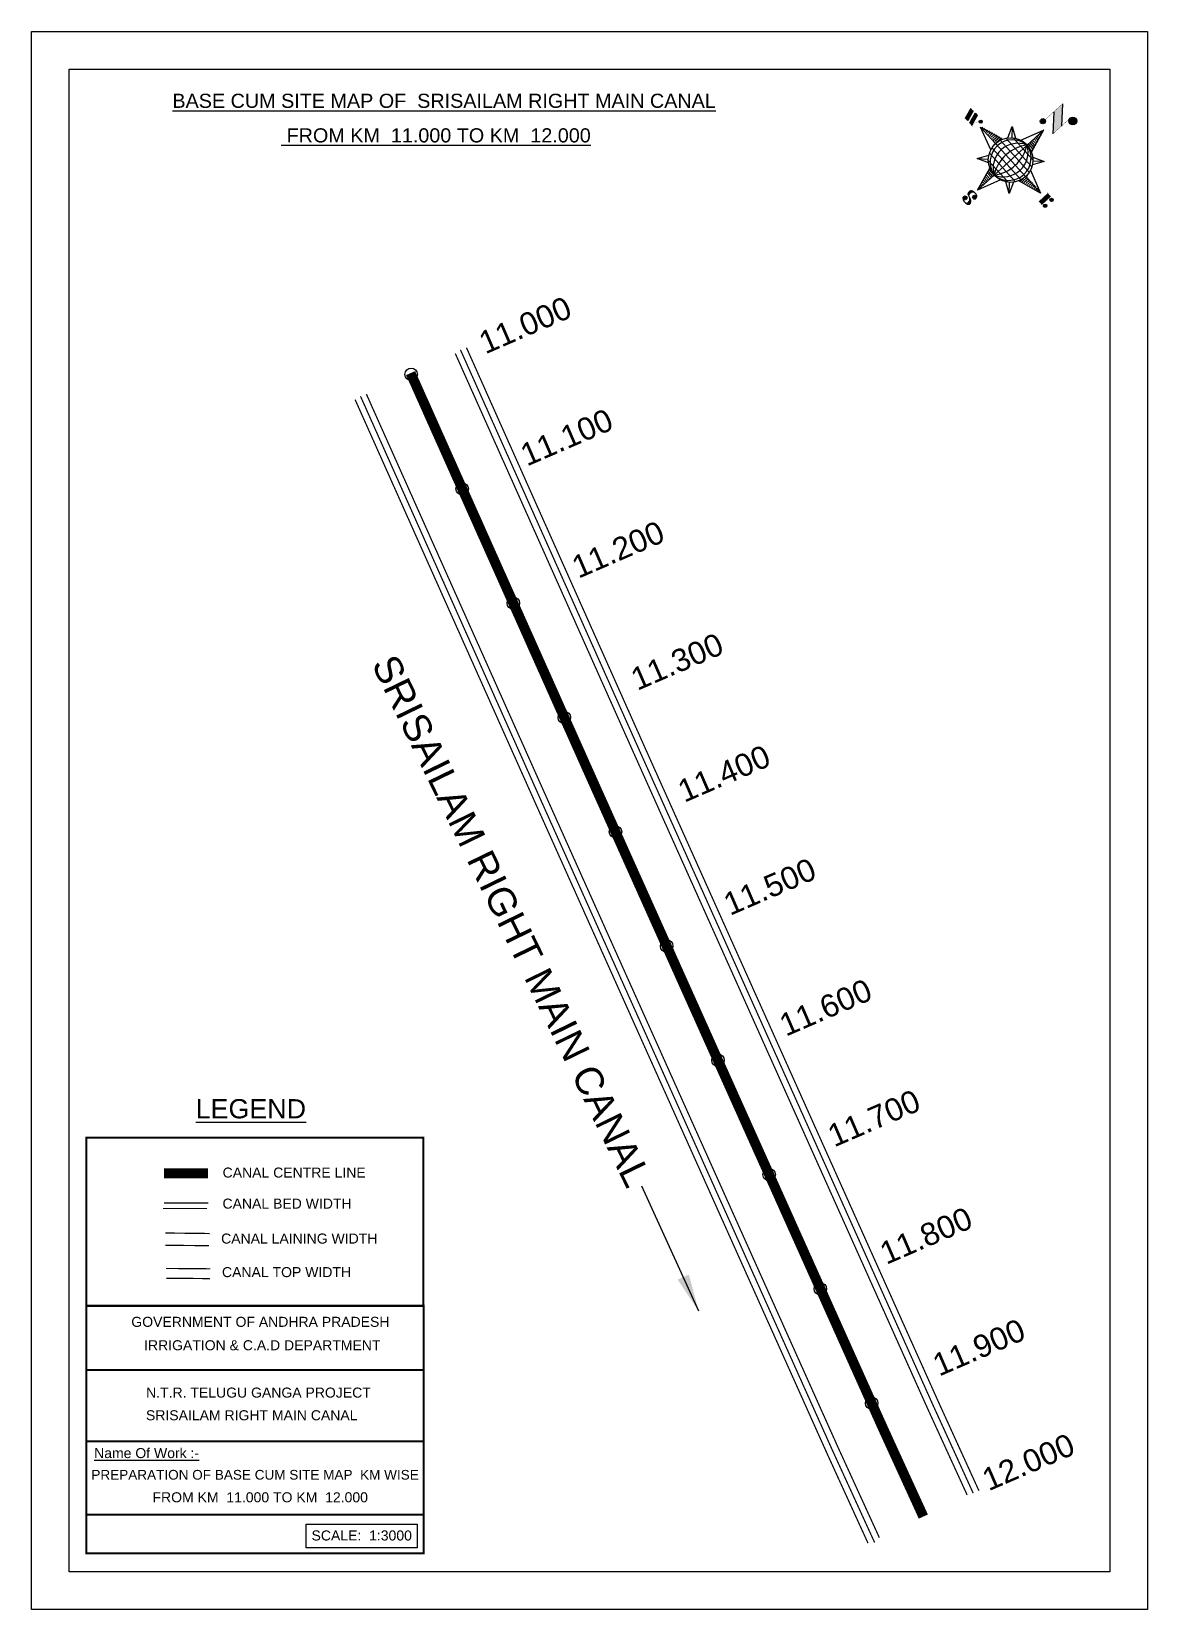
# Model space of a CAD drawing. Header units: inches. Extents: x 292936 to 293827, y 1752866 to 1754126.
import ezdxf

# ---------------------------------------------------------------- set-up
doc = ezdxf.new("R2010")
doc.units = ezdxf.units.IN
doc.header["$MEASUREMENT"] = 0
doc.header["$PDMODE"] = 32
doc.header["$PDSIZE"] = 10
for name, color, linetype in [('AQUADUCT', 1, 'Continuous'), ('bed with', 5, 'Continuous'), ('bord', 1, 'Continuous'), ('CHAINAGE', 7, 'Continuous'), ('FRAME 025', 7, 'Continuous'), ('lining', 4, 'Continuous'), ('TEXT', 7, 'Continuous'), ('top of bund', 1, 'Continuous'), ('V', 6, 'Continuous')]:
    doc.layers.add(name, color=color, linetype=linetype)
doc.styles.get("Standard").update_dxf_attribs({"font": 'arial.ttf'})
doc.dimstyles.get("Standard").update_dxf_attribs({"dimtxt": 0.18, "dimasz": 0.18, "dimexe": 0.18, "dimexo": 0.0625, "dimgap": 0.09, "dimtad": 0, "dimtih": 1, "dimtoh": 1, "dimdec": 4, "dimzin": 0, "dimdsep": 46, "dimtxsty": 'Standard', "dimcen": 0.09, "dimadec": 0, "dimazin": 0, "dimtfac": 1, "dimtdec": 4, "dimtofl": 0, "dimtmove": 0, "dimatfit": 3, "dimfxl": 0, "dimtolj": 1, "dimtzin": 0, "dimarcsym": 0})
pattern_1 = [(267.297113149, (-8720374.938, 50637915.138), (10.5367255337, -0.497431438), [])]
pattern_2 = [(357.297113149, (-8720374.938, 50637915.138), (0.497431438, 10.5367255337), [])]

# ---------------------------------------------------------------- blocks, each defined once
blk = doc.blocks.new('*X5')
at = {"color": 0, "linetype": 'Continuous'}
for p, q in [((6321.6, 240.5), (6322.3, 241.2)), ((6321.6, 240.3), (6322.3, 241)), ((6321.6, 240.1), (6322.3, 240.8)), ((6321.6, 239.9), (6322.4, 240.7)), ((6321.6, 239.8), (6322.4, 240.6)), ((6321.6, 239.6), (6322.5, 240.5)), ((6321.6, 239.4), (6322.5, 240.3)), ((6321.6, 239.2), (6322.6, 240.2)), ((6321.7, 239.1), (6322.6, 240.1)), ((6321.8, 240.8), (6322.4, 241.4)), ((6321.8, 239), (6322.7, 240)), ((6321.8, 239), (6322.8, 239.9)), ((6321.9, 238.9), (6322.9, 239.8)), ((6322, 238.8), (6323, 239.7)), ((6322.1, 241.3), (6322.4, 241.6)), ((6322.1, 238.7), (6323.1, 239.6)), ((6322.2, 238.6), (6323.1, 239.6)), ((6322.3, 238.5), (6323.2, 239.5)), ((6322.4, 238.5), (6323.3, 239.4)), ((6322.5, 238.4), (6323.4, 239.3)), ((6322.7, 238.4), (6323.6, 239.3)), ((6322.8, 238.3), (6323.7, 239.2)), ((6322.9, 238.3), (6323.8, 239.1)), ((6323.1, 238.2), (6323.9, 239.1)), ((6323.2, 238.2), (6324, 239)), ((6323.3, 238.2), (6324.2, 239)), ((6323.5, 238.1), (6324.3, 238.9)), ((6323.7, 238.1), (6324.4, 238.9)), ((6323.8, 238.1), (6324.6, 238.8)), ((6324.1, 238.2), (6324.7, 238.8)), ((6324.3, 238.3), (6324.9, 238.8)), ((6324.6, 238.3), (6325.1, 238.8)), ((6324.8, 238.4), (6325.2, 238.8)), ((6325.1, 238.5), (6325.4, 238.8)), ((6325.4, 238.6), (6325.6, 238.8))]:
    blk.add_line(p, q, dxfattribs=at)
blk = doc.blocks.new('*X4')
at = {"color": 0, "linetype": 'Continuous'}
for p, q in [((6324.4, 240.3), (6324.5, 240.4)), ((6324.6, 240.3), (6324.8, 240.5)), ((6324.7, 240.2), (6325, 240.5)), ((6324.8, 240.2), (6325.2, 240.6)), ((6325, 240.1), (6325.5, 240.6)), ((6325.1, 240.1), (6325.6, 240.6)), ((6325.2, 240), (6325.8, 240.6)), ((6325.3, 240), (6326, 240.6)), ((6325.4, 239.9), (6326.1, 240.6)), ((6325.5, 239.8), (6326.2, 240.5)), ((6325.6, 239.8), (6326.3, 240.5)), ((6325.7, 239.7), (6326.5, 240.4)), ((6325.9, 239.6), (6326.6, 240.3)), ((6326, 239.5), (6326.7, 240.3)), ((6326, 239.4), (6326.8, 240.2)), ((6326.1, 239.3), (6327, 240.2)), ((6326.2, 239.3), (6327.1, 240.1)), ((6326.3, 239.2), (6327.1, 240)), ((6326.4, 239.1), (6327.2, 239.9)), ((6326.5, 239), (6327.3, 239.8)), ((6326.5, 238.9), (6327.4, 239.7)), ((6326.6, 238.8), (6327.5, 239.6)), ((6326.7, 238.7), (6327.5, 239.5)), ((6326.8, 238.6), (6327.6, 239.4)), ((6326.8, 238.5), (6327.7, 239.3)), ((6326.8, 236.5), (6327.4, 237)), ((6326.9, 238.3), (6327.8, 239.2)), ((6326.9, 238.2), (6327.9, 239.1)), ((6326.9, 236.8), (6327.6, 237.4)), ((6327, 238.1), (6327.8, 239)), ((6327, 237.9), (6327.8, 238.8)), ((6327, 237.8), (6327.8, 238.6)), ((6327, 237.6), (6327.8, 238.4)), ((6327, 237.4), (6327.8, 238.2)), ((6327, 237.3), (6327.8, 238)), ((6327, 237.1), (6327.8, 237.9))]:
    blk.add_line(p, q, dxfattribs=at)
blk = doc.blocks.new('H')
at = {"layer": 'bord', "extrusion": (0.000427885, 0.004792, 0.999988)}
h = blk.add_hatch(dxfattribs=at)
h.set_pattern_fill('LINE', color=8, scale=84.387686, angle=-2.70289, style=0)
h.set_pattern_definition(pattern_2)
h.paths.add_polyline_path([(-492.5, 785.6, -0.090992), (-448, 775.2), (-486.5, 912)])
h = blk.add_hatch(dxfattribs=at)
h.set_pattern_fill('LINE', color=8, scale=84.387686, angle=-92.70289, style=0)
h.set_pattern_definition(pattern_1)
h.paths.add_polyline_path([(-624.9, 665.1, -0.090992), (-614.5, 709.6), (-751.3, 671.1)])
h = blk.add_hatch(dxfattribs=at)
h.set_pattern_fill('LINE', color=8, scale=84.387686, angle=-92.70289, style=0)
h.set_pattern_definition(pattern_1)
h.paths.add_polyline_path([(-245.6, 647.2), (-372, 653.2, -0.090992), (-382.4, 608.7)])
h = blk.add_hatch(dxfattribs=at)
h.set_pattern_fill('LINE', color=8, scale=84.387686, angle=-2.70289, style=0)
h.set_pattern_definition(pattern_2)
h.paths.add_polyline_path([(-504.4, 532.7, -0.090992), (-548.9, 543.1), (-510.4, 406.3)])
for p, q in [((-516.2, 1087.1, -1217.1), (-431.5, 994, -1216.7)), ((-519.4, 1020.4, -1216.8), (-434.7, 927.3, -1216.4)), ((-538.3, 773.7, -1215.6), (-487, 906.2, -1216.3)), ((-487, 906.2, -1216.3), (-493, 779.8, -1215.7)), ((-487, 906.2, -1216.3), (-448.5, 769.4, -1215.7)), ((-626.7, 793.8, -1215.7), (-566.8, 760.2, -1215.6)), ((-626.7, 793.8, -1215.7), (-584.1, 747, -1215.5)), ((-598.9, 731, -1215.4), (-626.7, 793.8, -1215.7)), ((-421.3, 753.3, -1215.6), (-358.5, 781.1, -1215.7)), ((-358.5, 781.1, -1215.7), (-405.3, 738.5, -1215.5)), ((-358.5, 781.1, -1215.7), (-392.1, 721.2, -1215.4)), ((-864.7, 700.9, -1215.1), (-846.9, 637.7, -1214.9)), ((-846.9, 700.1, -1215.1), (-829.1, 636.9, -1214.9)), ((-829.1, 699.2, -1215.2), (-811.3, 636, -1214.9)), ((-829.1, 699.2, -1215.2), (-811.3, 698.4, -1215.2)), ((-811.3, 698.4, -1215.2), (-793.5, 635.2, -1214.9)), ((-751.8, 665.3, -1215), (-615, 703.8, -1215.3)), ((-751.8, 665.3, -1215), (-625.4, 659.3, -1215)), ((-619.3, 614, -1214.8), (-751.8, 665.3, -1215)), ((-246.1, 641.4, -1215.1), (-382.9, 602.9, -1214.9)), ((-378.6, 692.6, -1215.3), (-246.1, 641.4, -1215.1)), ((-372.5, 647.4, -1215.1), (-246.1, 641.4, -1215.1)), ((-213.5, 669.3, -1215.3), (-216.7, 600.8, -1214.9)), ((-197.2, 599.9, -1214.9), (-193.9, 668.4, -1215.3)), ((-639.4, 525.6, -1214.4), (-605.8, 585.5, -1214.7)), ((-639.4, 525.6, -1214.4), (-592.6, 568.1, -1214.6)), ((-576.6, 553.3, -1214.6), (-639.4, 525.6, -1214.4)), ((-510.9, 400.5, -1213.9), (-549.4, 537.2, -1214.5)), ((-371.2, 512.9, -1214.5), (-431.1, 546.5, -1214.6)), ((-371.2, 512.9, -1214.5), (-413.8, 559.7, -1214.7)), ((-399, 575.7, -1214.7), (-371.2, 512.9, -1214.5)), ((-459.6, 533, -1214.5), (-510.9, 400.5, -1213.9)), ((-504.9, 526.9, -1214.5), (-510.9, 400.5, -1213.9))]:
    blk.add_line(p, q, dxfattribs=at)
at = {"layer": 'bord', "color": 8, "linetype": 'ByBlock', "extrusion": (0.000427885, 0.004792, 0.999988)}
for p, q in [((-386.5, 711.4, -1215.4), (-605.5, 721.7, -1215.4)), ((-410.8, 744.2, -1215.5), (-578.1, 752.1, -1215.5)), ((-493, 779.8, -1215.7), (-504.9, 526.9, -1214.5)), ((-372.5, 647.4, -1215.1), (-625.4, 659.3, -1215)), ((-378, 615.9, -1214.9), (-622.9, 627.5, -1214.9)), ((-375, 679.2, -1215.3), (-619.9, 690.7, -1215.2)), ((-392.4, 584.9, -1214.8), (-611.4, 595.3, -1214.7)), ((-419.8, 554.6, -1214.6), (-587.1, 562.5, -1214.6))]:
    blk.add_line(p, q, dxfattribs=at)
at = {"layer": 'bord', "extrusion": (0.000427885, 0.004792, 0.999988), "elevation": -1212.1}
for points in [[(-522, 959.6, 1.61, 1.61, 0), (-515.7, 1092.9, 1.61, 1.61, 0)], [(-434.2, 933.1, 1.61, 1.61, 0), (-427.9, 1066.5, 1.61, 1.61, 0)], [(-870.1, 707, 0.642, 0.642, 0), (-846.4, 705.9, 0.642, 0.642, 0)], [(-828.6, 642.7, 0.642, 0.642, 0), (-855.2, 643.9, 0.642, 0.642, 0)], [(-828.6, 642.7, 0.642, 0.642, 0), (-821, 678, 0.642, 0.642, 0)], [(-810.8, 641.8, 0.642, 0.642, 0), (-784.1, 640.6, 0.642, 0.642, 0)], [(-793, 641, 0.642, 0.642, 0), (-781.6, 693.9, 0.642, 0.642, 0)], [(-222.7, 675.6, 0.706, 0.706, 0), (-173.8, 673.3, 0.706, 0.706, 0)], [(-177.1, 604.8, 0.706, 0.706, 0), (-226, 607.1, 0.706, 0.706, 0)]]:
    blk.add_lwpolyline(points, format="xyseb", dxfattribs=at)
for points in [[(-413.7, 1073.1, 22.3, 22.3, 1), (-397.6, 1057.7, 22.3, 22.3, 1)], [(-530.3, 949.5, 14.8, 14.8, 1), (-519.6, 939.3, 14.8, 14.8, 1)], [(-775.9, 696.6, 8.9, 8.9, 1), (-769.5, 690.4, 8.9, 8.9, 1)], [(-177.8, 666.9, 9.79, 9.79, 1), (-170.8, 660.1, 9.79, 9.79, 1)], [(-180.1, 618, 9.79, 9.79, 1), (-173.1, 611.2, 9.79, 9.79, 1)], [(-489.8, 361.7, 11.1, 11.1, 1), (-498.1, 369.1, 11.1, 11.1, 1)], [(-525.2, 321.6, 11.1, 11.1, 1), (-533.4, 328.9, 11.1, 11.1, 1)]]:
    blk.add_lwpolyline(points, format="xyseb", close=True, dxfattribs=at)
at = {"layer": 'bord', "extrusion": (0.000427885, 0.004792, 0.999988), "const_width": 0.706, "elevation": -1212.1}
blk.add_lwpolyline([(-194.8, 644.8), (-185, 644.4)], dxfattribs=at)
at = {"layer": 'bord', "extrusion": (0.000427885, 0.004792, 0.999988), "elevation": -1212.1}
for points in [[(-537, 317.4), (-530.7, 310.5), (-519.8, 306.8), (-504.9, 306.9), (-493.9, 310), (-486.3, 317.7), (-486.5, 325.8), (-490.6, 333.3), (-493.5, 336.2), (-502.8, 340.9), (-522.5, 347.3), (-530.4, 351.6), (-533.7, 354.6), (-537.4, 362.6), (-537, 373.4), (-530, 380.7), (-520, 384.1), (-503.5, 384.2), (-492.5, 379.9), (-487.1, 373.3)], [(-522.5, 347.6), (-526.2, 353.8), (-527.8, 360.6), (-527.9, 370.6), (-525.9, 375.5), (-521.3, 381.2), (-514.5, 384.4)], [(-504.9, 306.9), (-499, 312.4), (-497, 319.4), (-497.5, 326.5), (-501.2, 335.4), (-509.2, 343.2)]]:
    blk.add_lwpolyline(points, dxfattribs=at)
at = {"layer": 'bord', "extrusion": (0.000427885, 0.004792, 0.999988)}
for centre, radius in [((-405.6, 1065.4, -1212.1), 22.3), ((-525, 944.4, -1212.1), 14.8), ((-498.4, 659.1, -1212.1), 126.6), ((-772.7, 693.5, -1212.1), 8.9), ((-174.3, 663.5, -1212.1), 9.79), ((-176.6, 614.6, -1212.1), 9.79), ((-494, 365.4, -1212.1), 11.1), ((-529.3, 325.2, -1212.1), 11.1)]:
    blk.add_circle(centre, radius, dxfattribs=at)
at = {"layer": 'bord', "color": 8, "linetype": 'ByBlock', "extrusion": (0.000427885, 0.004792, 0.999988)}
for centre, radius, start, end in [((-481.5, 658.3, -1212.1), 127.7, 94.92536, 259.66906), ((-436.8, 656.2, -1212.1), 140.8, 113.28644, 241.30798), ((-315.9, 650.5, -1212.1), 222.3, 142.58916, 212.00526), ((-560.1, 662.1, -1212.1), 140.8, 293.28644, 61.30798), ((-681, 667.8, -1212.1), 222.3, 322.58916, 32.00526), ((-515.4, 659.9, -1212.1), 127.7, 274.92536, 79.66906)]:
    blk.add_arc(centre, radius, start, end, dxfattribs=at)
at = {"layer": 'bord', "extrusion": (0.000427885, 0.004792, 0.999988)}
for points in [[(-515.7, 1092.9, -1212.1), (-431, 999.8, -1212.1), (-518.9, 1026.2, -1212.1), (-434.2, 933.1, -1212.1)], [(-864.1, 706.7, -1212.1), (-846.4, 705.9, -1212.1), (-846.3, 643.5, -1212.1), (-828.6, 642.7, -1212.1)], [(-828.6, 705, -1212.1), (-810.8, 704.2, -1212.1), (-810.8, 641.8, -1212.1), (-793, 641, -1212.1)], [(-193.4, 674.2, -1212.1), (-196.6, 605.7, -1212.1), (-213, 675.1, -1212.1), (-216.2, 606.7, -1212.1)]]:
    blk.add_solid(points, dxfattribs=at)
at = {"layer": 'bord', "extrusion": (0.000427885, 0.004792, 0.999988), "xscale": 7.977342409717546, "yscale": 7.977342408231451, "zscale": 7.977342408476333, "rotation": 138.0840426661453}
for name, p in [('*X4', (38300.5, -31929.4, -1212.1)), ('*X5', (38314.4, -31950.9, -1212.1))]:
    blk.add_blockref(name, p, dxfattribs=at)

msp = doc.modelspace()

# ---------------------------------------------------------------- linework, layer by layer
at = {"linetype": 'ByBlock'}
for points in [[(292935.6, 1752866.2), (292935.6, 1754126.2), (293826.6, 1754126.2), (293826.6, 1752866.2)], [(293796.6, 1754096.2), (293796.6, 1752896.2), (292965.6, 1752896.2), (292965.6, 1754096.2)]]:
    msp.add_lwpolyline(points, close=True, dxfattribs=at)
at = {"color": 3}
for p in [(293238.7, 1753852.5), (293279.5, 1753761.1), (293320.3, 1753669.8), (293361, 1753578.5), (293401.9, 1753487.2), (293442.8, 1753396), (293483.7, 1753304.8), (293524.6, 1753213.5), (293565.5, 1753122.3), (293606.5, 1753031)]:
    msp.add_point(p, dxfattribs=at)
at = {"layer": 'bed with', "const_width": 1}
for points in [[(293274, 1753869.1), (293419, 1753544.4), (293650.9, 1753027.1), (293682.7, 1752957.6)], [(293203, 1753836.7), (293347.8, 1753512.5), (293579.9, 1752995), (293612.6, 1752923.5)], [(293076.8, 1753190.8), (293073.7, 1753190.8), (293041.5, 1753190.8)], [(293075.7, 1753186.4), (293073.6, 1753186.4), (293040.8, 1753186.4), (293040.6, 1753186.4)]]:
    msp.add_lwpolyline(points, dxfattribs=at)
at = {"layer": 'FRAME 025', "lineweight": -3, "const_width": 1.64}
for points in [[(292979.3, 1753242.9), (293248.4, 1753242.9), (293248.4, 1753108.7), (292979.3, 1753108.7)], [(292979.3, 1753108.7), (293248.8, 1753108.7), (293248.8, 1752911.1), (292979.3, 1752911.1)]]:
    msp.add_lwpolyline(points, close=True, dxfattribs=at)
for points in [[(292979.3, 1753057.4), (293248.8, 1753057.4)], [(292979.3, 1753000.5), (293248.8, 1753000.5)], [(292979.3, 1752941.9), (293248.8, 1752941.9)]]:
    msp.add_lwpolyline(points, dxfattribs=at)
at = {"layer": 'lining', "const_width": 1}
for points in [[(293278.1, 1753872.1), (293423.6, 1753546.4), (293655.5, 1753029.2), (293687.5, 1752959.1)], [(293198.3, 1753835), (293343.2, 1753510.5), (293575.3, 1752992.9), (293608.8, 1752919.7)], [(293042.5, 1753166.8), (293067.2, 1753166.6), (293077.9, 1753166.4)], [(293042.5, 1753157), (293069.3, 1753156.8), (293077.4, 1753156.7)]]:
    msp.add_lwpolyline(points, dxfattribs=at)
at = {"layer": 'top of bund', "const_width": 1}
for points in [[(293282.9, 1753873.8), (293428.1, 1753548.4), (293660.1, 1753031.2), (293692.1, 1752961)], [(293194, 1753832.3), (293338.7, 1753508.4), (293570.8, 1752990.8), (293603.5, 1752919.2)], [(293043, 1753138.5), (293067.6, 1753138.4), (293078.5, 1753138.2)], [(293078, 1753130.4), (293070.1, 1753130.5), (293043.2, 1753130.7)]]:
    msp.add_lwpolyline(points, dxfattribs=at)
at = {"layer": 'V', "color": 6, "const_width": 8}
for points in [[(293238.3, 1753853.5), (293383.4, 1753528.4), (293615.4, 1753011), (293647.7, 1752940.4)], [(293076.6, 1753214.4), (293074, 1753214.4), (293041.5, 1753214.4)], [(293041.5, 1753214.4), (293076.6, 1753214.4)]]:
    msp.add_lwpolyline(points, dxfattribs=at)
at = {"layer": 'V', "color": 0}
msp.add_lwpolyline([(293154.8, 1752934.2), (293243.5, 1752934.2), (293243.5, 1752915.5), (293154.8, 1752915.5)], close=True, dxfattribs=at)

# ---------------------------------------------------------------- block references
at = {"layer": 'AQUADUCT', "color": 1, "xscale": 0.1408039185169915, "yscale": 0.1408039185386656, "zscale": 0.1408039184379445, "rotation": 314.9935797060223}
msp.add_blockref('H', (293702, 1753908.9, 170.9), dxfattribs=at)

# ---------------------------------------------------------------- texts
at = {"layer": 'CHAINAGE'}
for s, p in [('11.000', (293298, 1753868.4)), ('11.100', (293331.1, 1753778.8)), ('11.200', (293372.2, 1753689.2)), ('11.300', (293419.3, 1753599.7)), ('11.400', (293456.8, 1753510.3)), ('11.500', (293493.3, 1753420)), ('11.600', (293537.9, 1753323.5)), ('11.700', (293576.5, 1753235.1)), ('11.800', (293618.1, 1753141.3)), ('11.900', (293660.3, 1753052.1)), ('12.000', (293699.8, 1752960.5))]:
    msp.add_text(s, height=18, rotation=23.3726, dxfattribs=at).set_placement(p)
at = {"layer": 'CHAINAGE', "color": 1}
msp.add_text('SRISAILAM RIGHT MAIN CANAL', height=22.124, rotation=295.964, dxfattribs=at).set_placement((293206.8, 1753621.2))
at = {"layer": 'CHAINAGE', "color": 0}
for s, height, p in [('%%ULEGEND', 15.34, (293066.7, 1753258.4)), ('CANAL CENTRE LINE', 8, (293088.2, 1753211.1)), ('CANAL BED WIDTH', 8, (293088.1, 1753186.3)), ('CANAL LAINING WIDTH', 8, (293087, 1753158.4)), ('CANAL TOP WIDTH', 8, (293087.7, 1753131.6)), ('GOVERNMENT OF ANDHRA PRADESH ', 8, (293015.3, 1753091.9)), ('IRRIGATION & C.A.D DEPARTMENT', 8, (293025.5, 1753073.2)), ('N.T.R. TELUGU GANGA PROJECT', 8, (293027.1, 1753035.4)), ('SRISAILAM RIGHT MAIN CANAL', 8, (293027, 1753017.3)), ('%%UName Of Work :-', 8, (292985.6, 1752987.1)), ('PREPARATION OF BASE CUM SITE MAP  KM WISE', 7.743, (292983.4, 1752969.9)), (' FROM KM  11.000 TO KM  12.000', 8, (293029.1, 1752951.8)), ('SCALE:  1:3000', 8, (293159.2, 1752921.3))]:
    msp.add_text(s, height=height, dxfattribs=at).set_placement(p)
at = {"layer": 'TEXT', "color": 0}
for s, p in [('%%UBASE CUM SITE MAP OF  SRISAILAM RIGHT MAIN CANAL', (293048.1, 1754065.3)), ('%%U FROM KM  11.000 TO KM  12.000', (293134.9, 1754037.7))]:
    msp.add_text(s, height=11.294, dxfattribs=at).set_placement(p)

# ---------------------------------------------------------------- leaders
at = {"layer": 'CHAINAGE', "color": 1}
msp.add_leader([(293468.4, 1753104.3), (293423, 1753204.3)], dimstyle='Standard', override={"dimasz": 30, "dimgap": 0.09, "dimtad": 0}, dxfattribs=at)

doc.saveas('drawing.dxf')
